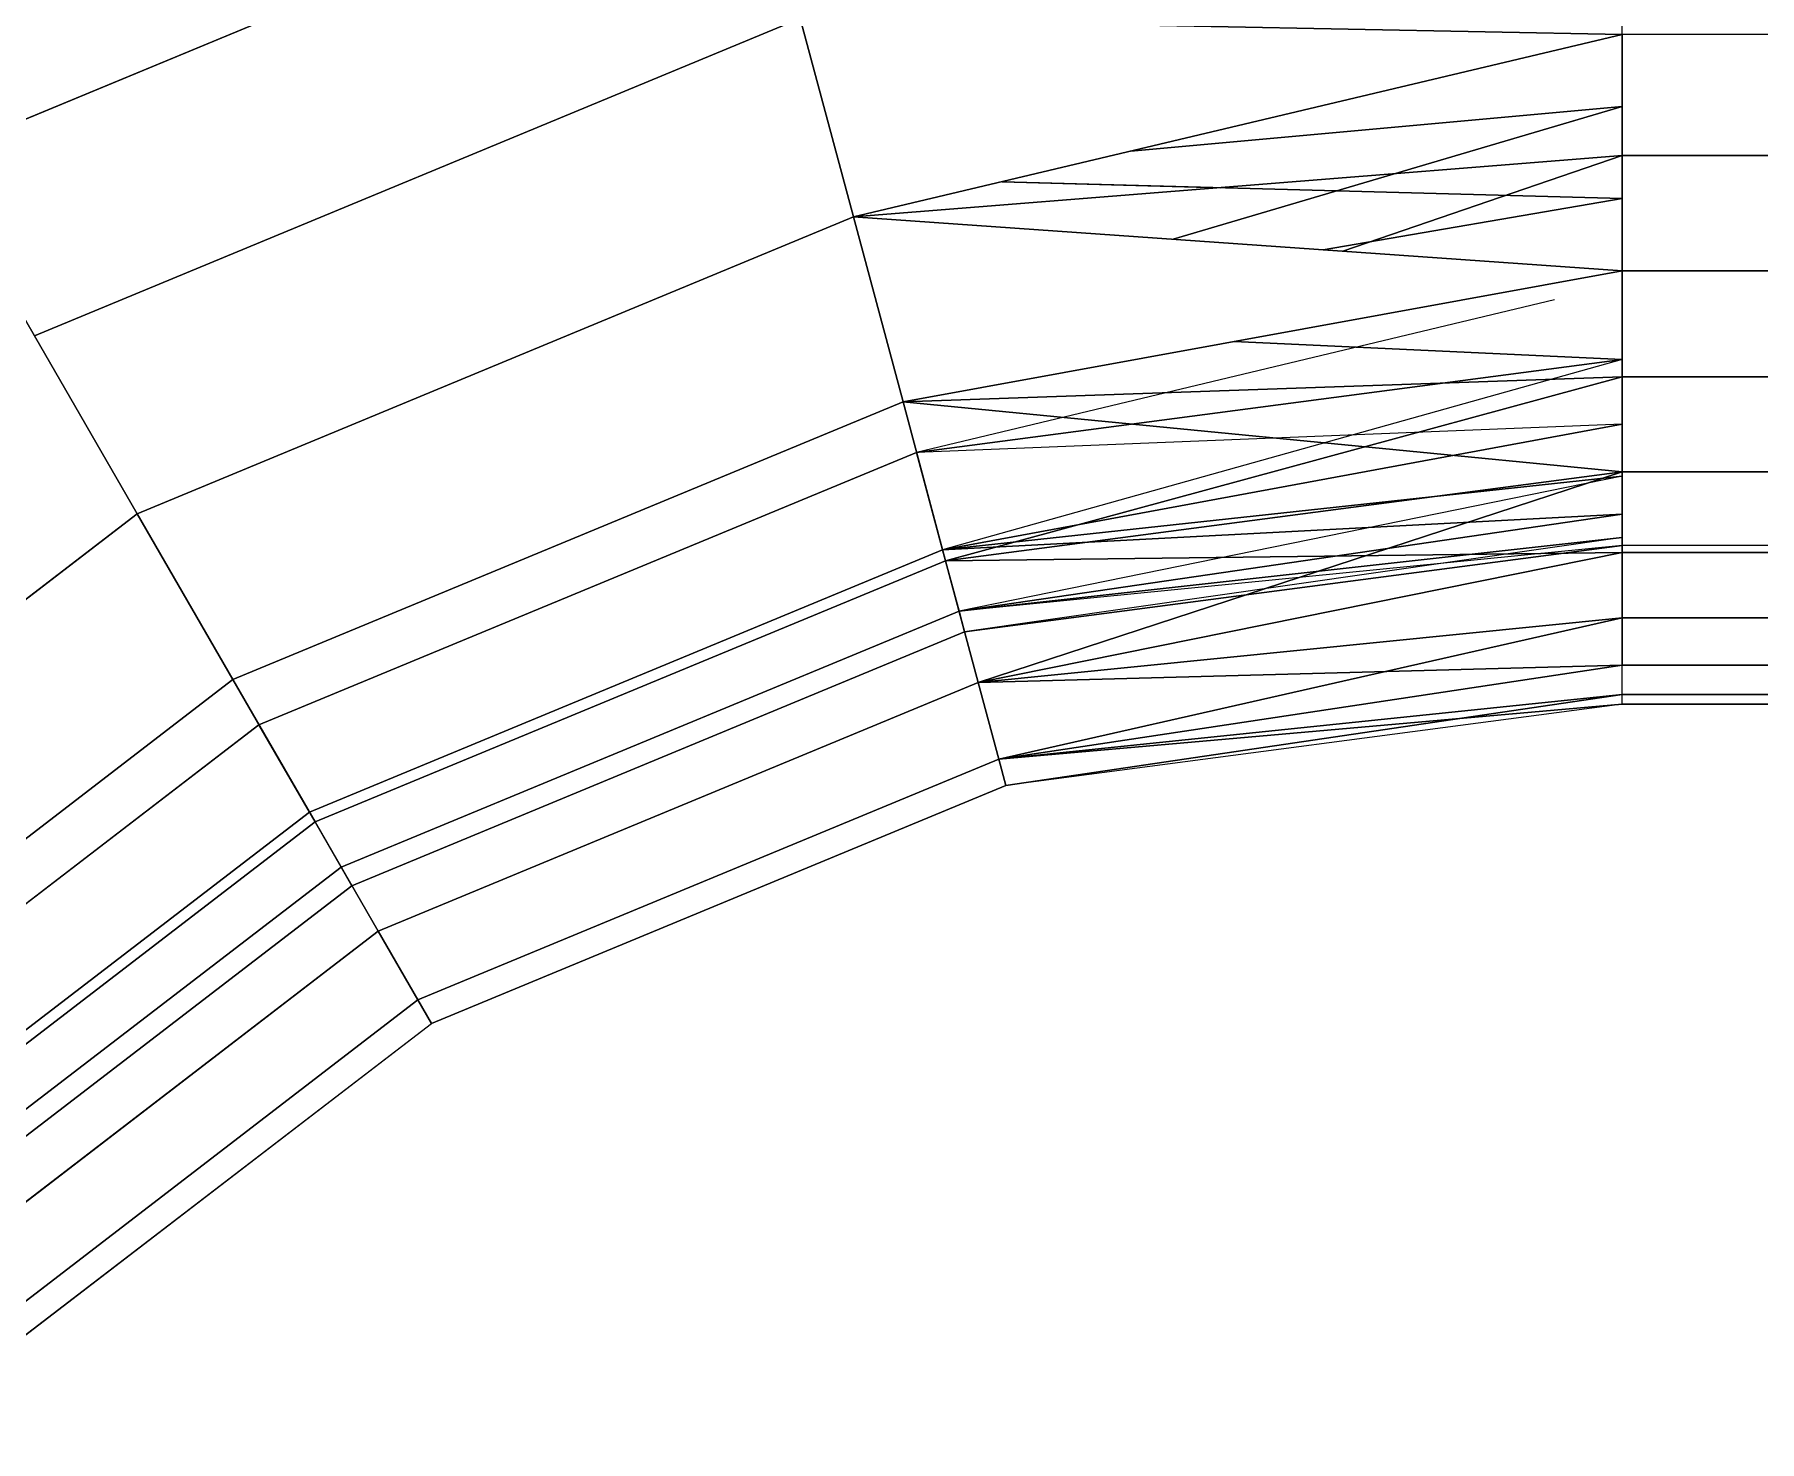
# Model space of a CAD drawing. Header units: centimetres. Extents: x -13689 to 3489, y -437 to 1921.
# Drawn here: x -2989.034 to -2987.947, y 189.836 to 190.722 of the extents above; entities that cross this region are included whole.
import ezdxf

# ---------------------------------------------------------------- set-up
doc = ezdxf.new("R2010")
doc.units = ezdxf.units.CM
doc.layers.add('M-EQPM', color=7, linetype='Continuous', lineweight=9)

# ---------------------------------------------------------------- blocks, each defined once
blk = doc.blocks.new('EQ-05-007 - EQ-05-007_dwg_Agrupar_308-1548997-Sección 3-2')
at = {"layer": 'M-EQPM', "color": 136, "true_color": 0x007f7f}
for p, q in [((-2121.9752, 190.6441), (-2121.4616, 190.8569)), ((-2121.9105, 190.5321), (-2121.4281, 190.7319)), ((-2121.3946, 190.6069), (-2121.4281, 190.7319)), ((-2120.9105, 190.7218), (-2121.3946, 190.6069)), ((-2120.9105, 190.6455), (-2120.9105, 190.7218)), ((-2120.9105, 190.6764), (-2121.22, 190.6483)), ((-2120.9105, 190.6764), (-2121.22, 190.6483)), ((-2120.9105, 190.6764), (-2121.22, 190.6483)), ((-2120.9105, 190.6764), (-2121.22, 190.6483)), ((-2121.22, 190.6483), (-2120.9105, 190.6764)), ((-2120.9105, 190.6764), (-2121.1933, 190.5928)), ((-2121.1933, 190.5928), (-2120.9105, 190.6764)), ((-2120.9105, 190.6455), (-2121.3946, 190.6069)), ((-2120.9105, 190.6455), (-2121.3946, 190.6069)), ((-2120.9105, 190.6455), (-2121.3946, 190.6069)), ((-2120.9105, 190.6455), (-2121.0863, 190.5853)), ((-2121.0863, 190.5853), (-2120.9105, 190.6455)), ((-2104.9105, 190.6455), (-2120.9105, 190.6455)), ((-2120.9105, 190.573), (-2120.9105, 190.6455)), ((-2120.9105, 190.6184), (-2121.3009, 190.6291)), ((-2121.3009, 190.6291), (-2120.9105, 190.6184)), ((-2120.9105, 190.6184), (-2121.0988, 190.5862)), ((-2120.9105, 190.6184), (-2121.0988, 190.5862)), ((-2121.0988, 190.5862), (-2120.9105, 190.6184)), ((-2120.9105, 190.6184), (-2121.0988, 190.5862)), ((-2120.9105, 190.6184), (-2121.0988, 190.5862)), ((-2121.8458, 190.42), (-2121.3946, 190.6069)), ((-2120.9105, 190.573), (-2121.3946, 190.6069)), ((-2121.3634, 190.4904), (-2121.3946, 190.6069)), ((-2120.9105, 190.573), (-2121.3634, 190.4904)), ((-2104.9105, 190.573), (-2120.9105, 190.573)), ((-2120.9105, 190.5061), (-2120.9105, 190.573)), ((-2120.953, 190.5547), (-2121.3549, 190.4586)), ((-2120.953, 190.5547), (-2121.3549, 190.4586)), ((-2121.8458, 190.42), (-2121.9105, 190.5321)), ((-2120.9105, 190.5172), (-2121.1548, 190.5284)), ((-2121.1548, 190.5284), (-2120.9105, 190.5172)), ((-2120.9105, 190.5172), (-2121.3549, 190.4586)), ((-2120.9105, 190.5172), (-2121.3549, 190.4586)), ((-2120.9105, 190.5172), (-2121.3385, 190.3972)), ((-2120.9105, 190.5061), (-2121.3634, 190.4904)), ((-2120.9105, 190.5061), (-2121.3634, 190.4904)), ((-2120.9105, 190.5061), (-2121.3634, 190.4904)), ((-2120.9105, 190.5061), (-2121.3634, 190.4904)), ((-2120.9105, 190.5061), (-2121.3366, 190.3903)), ((-2104.9105, 190.5061), (-2120.9105, 190.5061)), ((-2120.9105, 190.4464), (-2120.9105, 190.5061)), ((-2121.7855, 190.3155), (-2121.3634, 190.4904)), ((-2120.9105, 190.4464), (-2121.3634, 190.4904)), ((-2121.3366, 190.3903), (-2121.3634, 190.4904)), ((-2121.3634, 190.4904), (-2121.3366, 190.3903)), ((-2120.9105, 190.4764), (-2121.3549, 190.4586)), ((-2120.9105, 190.4764), (-2121.3385, 190.3972)), ((-2120.9105, 190.4764), (-2121.3385, 190.3972)), ((-2121.7691, 190.2871), (-2121.3549, 190.4586)), ((-2121.7691, 190.2871), (-2121.3549, 190.4586)), ((-2121.3549, 190.4586), (-2121.7691, 190.2871)), ((-2121.3385, 190.3972), (-2121.3549, 190.4586)), ((-2121.3549, 190.4586), (-2121.3385, 190.3972)), ((-2120.9105, 190.4436), (-2121.3385, 190.3972)), ((-2120.9105, 190.4436), (-2121.3385, 190.3972)), ((-2120.9105, 190.4464), (-2121.3366, 190.3903)), ((-2120.9105, 190.4464), (-2121.3366, 190.3903)), ((-2120.9105, 190.4436), (-2121.3281, 190.3586)), ((-2120.9105, 190.4464), (-2121.3161, 190.3136)), ((-2104.9105, 190.4464), (-2120.9105, 190.4464)), ((-2120.9105, 190.3955), (-2120.9105, 190.4464)), ((-2122.2332, 190.1227), (-2121.8458, 190.42)), ((-2121.7855, 190.3155), (-2121.8458, 190.42)), ((-2120.9105, 190.4196), (-2121.3385, 190.3972)), ((-2120.9105, 190.4196), (-2121.3281, 190.3586)), ((-2120.9105, 190.4196), (-2121.3281, 190.3586)), ((-2121.7373, 190.2321), (-2121.3385, 190.3972)), ((-2121.7373, 190.2321), (-2121.3385, 190.3972)), ((-2121.3385, 190.3972), (-2121.3281, 190.3586)), ((-2121.3385, 190.3972), (-2121.3281, 190.3586)), ((-2120.9105, 190.4049), (-2121.3281, 190.3586)), ((-2120.9105, 190.4049), (-2121.3281, 190.3586)), ((-2120.9105, 190.4), (-2121.3281, 190.3586)), ((-2120.9105, 190.4049), (-2121.3246, 190.3455)), ((-2120.9105, 190.4), (-2121.3246, 190.3455)), ((-2104.9105, 190.4), (-2120.9105, 190.4)), ((-2121.7337, 190.2259), (-2121.3366, 190.3903)), ((-2121.7337, 190.2259), (-2121.3366, 190.3903)), ((-2120.9105, 190.3955), (-2121.3366, 190.3903)), ((-2121.3161, 190.3136), (-2121.3366, 190.3903)), ((-2121.3366, 190.3903), (-2121.3161, 190.3136)), ((-2120.9105, 190.3955), (-2121.3161, 190.3136)), ((-2120.9105, 190.3955), (-2121.3161, 190.3136)), ((-2104.9105, 190.3955), (-2120.9105, 190.3955)), ((-2120.9105, 190.3545), (-2120.9105, 190.3955)), ((-2121.7173, 190.1974), (-2121.3281, 190.3586)), ((-2121.7173, 190.1974), (-2121.3281, 190.3586)), ((-2121.3281, 190.3586), (-2121.3246, 190.3455)), ((-2121.3246, 190.3455), (-2121.3281, 190.3586)), ((-2120.9105, 190.3545), (-2121.3161, 190.3136)), ((-2120.9105, 190.3545), (-2121.3161, 190.3136)), ((-2120.9105, 190.3545), (-2121.3031, 190.2653)), ((-2104.9105, 190.3545), (-2120.9105, 190.3545)), ((-2120.9105, 190.3245), (-2120.9105, 190.3545)), ((-2121.7105, 190.1856), (-2121.3246, 190.3455)), ((-2120.9105, 190.3245), (-2121.3161, 190.3136)), ((-2120.9105, 190.3245), (-2121.3031, 190.2653)), ((-2120.9105, 190.3245), (-2121.3031, 190.2653)), ((-2104.9105, 190.3245), (-2120.9105, 190.3245)), ((-2120.9105, 190.3062), (-2120.9105, 190.3245)), ((-2122.1479, 190.0374), (-2121.7855, 190.3155)), ((-2121.7337, 190.2259), (-2121.7855, 190.3155)), ((-2121.7855, 190.3155), (-2121.7337, 190.2259)), ((-2121.694, 190.1571), (-2121.3161, 190.3136)), ((-2121.694, 190.1571), (-2121.3161, 190.3136)), ((-2121.3161, 190.3136), (-2121.3031, 190.2653)), ((-2121.3161, 190.3136), (-2121.3031, 190.2653)), ((-2120.9105, 190.3062), (-2121.3031, 190.2653)), ((-2120.9105, 190.3062), (-2121.3031, 190.2653)), ((-2120.9105, 190.3), (-2121.3031, 190.2653)), ((-2120.9105, 190.3062), (-2121.2987, 190.2489)), ((-2120.9105, 190.3), (-2121.2987, 190.2489)), ((-2104.9105, 190.3062), (-2120.9105, 190.3062)), ((-2120.9105, 190.3), (-2120.9105, 190.3062)), ((-2120.1438, 190.3002), (-2120.9105, 190.3)), ((-2120.1438, 190.3002), (-2120.9105, 190.3)), ((-2104.9105, 190.3), (-2120.9105, 190.3)), ((-2122.1247, 190.0142), (-2121.7691, 190.2871)), ((-2122.1247, 190.0142), (-2121.7691, 190.2871)), ((-2122.1247, 190.0142), (-2121.7691, 190.2871)), ((-2122.1247, 190.0142), (-2121.7691, 190.2871)), ((-2121.7373, 190.2321), (-2121.7691, 190.2871)), ((-2121.7691, 190.2871), (-2121.7373, 190.2321)), ((-2121.669, 190.1138), (-2121.3031, 190.2653)), ((-2121.669, 190.1138), (-2121.3031, 190.2653)), ((-2121.3031, 190.2653), (-2121.2987, 190.2489)), ((-2121.2987, 190.2489), (-2121.3031, 190.2653)), ((-2121.6605, 190.099), (-2121.2987, 190.2489)), ((-2122.0798, 189.9693), (-2121.7373, 190.2321)), ((-2122.0798, 189.9693), (-2121.7373, 190.2321)), ((-2122.0747, 189.9642), (-2121.7337, 190.2259)), ((-2122.0747, 189.9642), (-2121.7337, 190.2259)), ((-2121.7373, 190.2321), (-2121.7173, 190.1974)), ((-2121.7373, 190.2321), (-2121.7173, 190.1974)), ((-2121.694, 190.1571), (-2121.7337, 190.2259)), ((-2121.7337, 190.2259), (-2121.694, 190.1571)), ((-2122.0515, 189.941), (-2121.7173, 190.1974)), ((-2122.0515, 189.941), (-2121.7173, 190.1974)), ((-2121.7173, 190.1974), (-2121.7105, 190.1856)), ((-2121.7105, 190.1856), (-2121.7173, 190.1974)), ((-2122.0419, 189.9314), (-2121.7105, 190.1856)), ((-2122.0185, 189.908), (-2121.694, 190.1571)), ((-2122.0185, 189.908), (-2121.694, 190.1571)), ((-2121.694, 190.1571), (-2121.669, 190.1138)), ((-2121.694, 190.1571), (-2121.669, 190.1138)), ((-2121.9832, 189.8727), (-2121.669, 190.1138)), ((-2121.9832, 189.8727), (-2121.669, 190.1138)), ((-2121.669, 190.1138), (-2121.6605, 190.099)), ((-2121.6605, 190.099), (-2121.669, 190.1138)), ((-2121.9712, 189.8607), (-2121.6605, 190.099))]:
    blk.add_line(p, q, dxfattribs=at)
at = {"layer": 'M-EQPM', "color": 136, "true_color": 0x007f7f, "flags": 128}
for points in [[(-2104.9105, 190.573), (-2120.9105, 190.573), (-2120.9105, 190.5061), (-2121.3634, 190.4904), (-2120.9105, 190.4464), (-2121.3366, 190.3903), (-2121.3634, 190.4904), (-2120.9105, 190.4464), (-2120.9105, 190.5061), (-2121.3634, 190.4904), (-2120.9105, 190.573), (-2120.9105, 190.6455), (-2104.9105, 190.6455)], [(-2104.9105, 190.7218), (-2120.9105, 190.7218), (-2120.9105, 190.8), (-2121.4281, 190.7319), (-2120.9105, 190.7218), (-2121.4281, 190.7319), (-2121.3946, 190.6069), (-2120.9105, 190.7218), (-2120.9105, 190.6455), (-2121.3946, 190.6069), (-2120.9105, 190.7218), (-2120.9105, 190.8), (-2120.9105, 190.8782), (-2104.9105, 190.8782)], [(-2123.356, 186.8), (-2123.356, 188.8), (-2123.386, 188.8), (-2123.3089, 189.4426), (-2123.2606, 189.4297), (-2123.0175, 190.0165), (-2122.9487, 189.9768), (-2122.5747, 190.4642), (-2122.5015, 190.391), (-2122.0355, 190.7486), (-2121.9752, 190.6441), (-2121.4616, 190.8569)], [(-2121.4281, 190.7319), (-2121.4616, 190.8569), (-2121.9752, 190.6441), (-2122.0355, 190.7486), (-2122.5015, 190.391), (-2122.5747, 190.4642), (-2122.9487, 189.9768), (-2123.0175, 190.0165), (-2123.2606, 189.4297), (-2123.3089, 189.4426), (-2123.356, 188.8)], [(-2121.4281, 190.7319), (-2121.9105, 190.5321), (-2121.9752, 190.6441), (-2122.4162, 190.3057), (-2122.5015, 190.391), (-2122.8591, 189.925)], [(-2122.8591, 189.925), (-2122.5015, 190.391), (-2122.4162, 190.3057), (-2121.9752, 190.6441), (-2121.9105, 190.5321), (-2121.4281, 190.7319)], [(-2104.3929, 190.7319), (-2104.4264, 190.6069), (-2104.9105, 190.7218), (-2104.9105, 190.6455), (-2120.9105, 190.6455), (-2120.9105, 190.573), (-2121.3946, 190.6069), (-2120.9105, 190.573), (-2121.3634, 190.4904), (-2121.3946, 190.6069), (-2121.4281, 190.7319)], [(-2120.9105, 190.5061), (-2120.9105, 190.573), (-2104.9105, 190.573)], [(-2104.9105, 190.7218), (-2120.9105, 190.7218), (-2120.9105, 190.6455), (-2121.3946, 190.6069), (-2121.8458, 190.42), (-2121.9105, 190.5321)], [(-2121.1933, 190.5928), (-2120.9105, 190.6764), (-2121.22, 190.6483)], [(-2121.3946, 190.6069), (-2120.9105, 190.6455), (-2121.0863, 190.5853)], [(-2121.3009, 190.6291), (-2120.9105, 190.6184), (-2121.0988, 190.5862)], [(-2122.9673, 189.3511), (-2122.7546, 189.8647), (-2122.6425, 189.8), (-2122.3247, 190.2142), (-2122.2332, 190.1227), (-2121.8458, 190.42), (-2121.7855, 190.3155), (-2121.3634, 190.4904), (-2121.3366, 190.3903), (-2121.3161, 190.3136), (-2120.9105, 190.3245), (-2121.3031, 190.2653), (-2121.2987, 190.2489), (-2121.6605, 190.099), (-2121.669, 190.1138), (-2121.3031, 190.2653), (-2121.3161, 190.3136), (-2120.9105, 190.3955), (-2120.9105, 190.3545), (-2121.3161, 190.3136), (-2120.9105, 190.3955), (-2104.9105, 190.3955)], [(-2121.9105, 190.5321), (-2121.8458, 190.42), (-2121.3946, 190.6069), (-2121.3634, 190.4904), (-2121.7855, 190.3155), (-2121.8458, 190.42), (-2122.2332, 190.1227), (-2122.3247, 190.2142)], [(-2120.9105, 190.3955), (-2120.9105, 190.4464), (-2104.9105, 190.4464), (-2104.9105, 190.5061), (-2104.4576, 190.4904), (-2104.9105, 190.573), (-2104.9105, 190.5061), (-2120.9105, 190.5061), (-2120.9105, 190.4464), (-2121.3366, 190.3903), (-2120.9105, 190.3955), (-2121.3366, 190.3903), (-2121.7337, 190.2259), (-2121.7855, 190.3155), (-2122.1479, 190.0374), (-2122.2332, 190.1227), (-2122.5305, 189.7353), (-2122.6425, 189.8), (-2122.8423, 189.3176), (-2122.9673, 189.3511)], [(-2120.953, 190.5547), (-2121.3549, 190.4586), (-2120.9105, 190.5172)], [(-2121.1548, 190.5284), (-2120.9105, 190.5172), (-2121.3549, 190.4586), (-2121.7691, 190.2871)], [(-2122.5541, 188.8), (-2122.5077, 189.228), (-2122.3425, 189.6268), (-2122.3976, 189.6586), (-2122.1247, 190.0142), (-2122.0798, 189.9693), (-2121.7373, 190.2321), (-2121.7691, 190.2871), (-2121.3549, 190.4586), (-2120.9105, 190.5172), (-2121.3385, 190.3972), (-2120.9105, 190.4436), (-2121.3281, 190.3586), (-2120.9105, 190.4196)], [(-2120.9105, 190.4436), (-2121.3385, 190.3972), (-2120.9105, 190.4764), (-2121.3549, 190.4586), (-2120.9105, 190.5172)], [(-2120.9105, 190.5172), (-2121.3385, 190.3972), (-2120.9105, 190.4764)], [(-2121.3634, 190.4904), (-2121.3366, 190.3903), (-2120.9105, 190.5061), (-2121.3366, 190.3903), (-2120.9105, 190.4464)], [(-2120.9105, 190.5061), (-2104.9105, 190.5061), (-2104.4576, 190.4904), (-2104.4844, 190.3903), (-2104.9105, 190.5061), (-2104.9105, 190.4464), (-2120.9105, 190.4464), (-2120.9105, 190.3955)], [(-2122.3594, 189.1882), (-2122.2095, 189.55), (-2122.2243, 189.5585), (-2121.9832, 189.8727), (-2122.0185, 189.908), (-2121.694, 190.1571), (-2121.7337, 190.2259), (-2121.3366, 190.3903), (-2121.3634, 190.4904)], [(-2122.5541, 188.8), (-2122.5077, 189.228), (-2122.3425, 189.6268), (-2122.3976, 189.6586), (-2122.1247, 190.0142), (-2122.0798, 189.9693), (-2121.7373, 190.2321), (-2121.7691, 190.2871), (-2121.3549, 190.4586), (-2121.3385, 190.3972), (-2120.9105, 190.4764)], [(-2120.9105, 190.4764), (-2121.3549, 190.4586), (-2121.3385, 190.3972)], [(-2120.9105, 190.4436), (-2121.3281, 190.3586), (-2121.3385, 190.3972), (-2120.9105, 190.4764)], [(-2120.9105, 190.4436), (-2121.3385, 190.3972), (-2121.3549, 190.4586), (-2121.3385, 190.3972), (-2121.7373, 190.2321), (-2121.7691, 190.2871), (-2122.1247, 190.0142), (-2122.0798, 189.9693), (-2122.3425, 189.6268), (-2122.3976, 189.6586), (-2122.5691, 189.2444), (-2122.6063, 188.8)], [(-2120.9105, 190.4436), (-2121.3385, 190.3972), (-2120.9105, 190.4196), (-2121.3281, 190.3586), (-2121.3385, 190.3972), (-2120.9105, 190.4196)], [(-2120.9105, 190.4464), (-2121.3161, 190.3136), (-2120.9105, 190.4464), (-2121.3366, 190.3903), (-2121.3161, 190.3136), (-2120.9105, 190.3955)], [(-2120.9105, 190.4196), (-2121.3281, 190.3586), (-2120.9105, 190.4049), (-2121.3246, 190.3455), (-2120.9105, 190.4)], [(-2120.9105, 190.4), (-2121.3281, 190.3586), (-2120.9105, 190.4196)], [(-2121.3385, 190.3972), (-2121.7373, 190.2321), (-2121.7691, 190.2871), (-2122.1247, 190.0142), (-2122.0798, 189.9693), (-2122.3425, 189.6268), (-2122.3976, 189.6586), (-2122.5691, 189.2444), (-2122.5077, 189.228), (-2122.5869, 188.8)], [(-2121.3385, 190.3972), (-2121.3281, 190.3586), (-2121.7173, 190.1974), (-2121.7373, 190.2321), (-2122.0798, 189.9693), (-2122.0515, 189.941), (-2122.3079, 189.6068), (-2122.3425, 189.6268), (-2122.5077, 189.228), (-2122.4691, 189.2176), (-2122.5352, 188.8)], [(-2122.5215, 188.8), (-2122.4691, 189.2176), (-2122.3079, 189.6068), (-2122.3425, 189.6268), (-2122.0798, 189.9693), (-2122.0515, 189.941), (-2121.7173, 190.1974), (-2121.7373, 190.2321), (-2121.3385, 190.3972)], [(-2120.9105, 190.4049), (-2121.3281, 190.3586), (-2121.7173, 190.1974), (-2121.7105, 190.1856), (-2121.3246, 190.3455), (-2121.3281, 190.3586), (-2121.7173, 190.1974), (-2121.3281, 190.3586), (-2121.3385, 190.3972), (-2121.7373, 190.2321), (-2121.7173, 190.1974), (-2121.7105, 190.1856), (-2122.0419, 189.9314)], [(-2120.9105, 190.4049), (-2121.3281, 190.3586), (-2121.3246, 190.3455), (-2121.7105, 190.1856), (-2121.7173, 190.1974), (-2122.0515, 189.941), (-2122.0419, 189.9314), (-2121.7105, 190.1856), (-2121.7173, 190.1974), (-2122.0515, 189.941), (-2121.7173, 190.1974), (-2121.7373, 190.2321), (-2122.0798, 189.9693), (-2122.0515, 189.941), (-2122.0419, 189.9314), (-2122.2961, 189.6), (-2122.3079, 189.6068), (-2122.4691, 189.2176), (-2122.456, 189.2141), (-2122.5133, 188.8)], [(-2120.9105, 190.4049), (-2121.3246, 190.3455), (-2121.3281, 190.3586), (-2121.3246, 190.3455), (-2120.9105, 190.4), (-2121.3281, 190.3586), (-2120.9105, 190.4049)], [(-2122.8423, 189.3176), (-2122.7173, 189.2841), (-2122.5305, 189.7353), (-2122.426, 189.675), (-2122.1479, 190.0374), (-2122.0747, 189.9642), (-2121.7337, 190.2259), (-2121.694, 190.1571), (-2121.3161, 190.3136), (-2120.9105, 190.3545), (-2104.9105, 190.3545)], [(-2104.9105, 190.3545), (-2120.9105, 190.3545), (-2120.9105, 190.3245), (-2121.3161, 190.3136), (-2121.3366, 190.3903), (-2121.7337, 190.2259), (-2121.7855, 190.3155), (-2122.1479, 190.0374), (-2122.2332, 190.1227), (-2122.5305, 189.7353), (-2122.6425, 189.8), (-2122.8423, 189.3176), (-2122.9887, 188.8)], [(-2120.9105, 190.3545), (-2121.3161, 190.3136), (-2120.9105, 190.3955)], [(-2120.9105, 190.3), (-2120.9105, 190.3062), (-2120.9105, 190.3245), (-2120.9105, 190.3545), (-2120.9105, 190.3955), (-2104.9105, 190.3955), (-2104.5049, 190.3136), (-2104.127, 190.1571), (-2104.152, 190.1138), (-2104.5179, 190.2653), (-2104.5049, 190.3136), (-2104.9105, 190.3545), (-2104.9105, 190.3245), (-2120.9105, 190.3245), (-2121.3031, 190.2653), (-2120.9105, 190.3062)], [(-2120.9105, 190.3545), (-2121.3031, 190.2653), (-2120.9105, 190.3545), (-2121.3161, 190.3136), (-2121.3031, 190.2653), (-2121.2987, 190.2489), (-2121.6605, 190.099)], [(-2120.9105, 190.3062), (-2120.9105, 190.3245), (-2104.9105, 190.3245)], [(-2104.9105, 190.3062), (-2120.9105, 190.3062), (-2121.3031, 190.2653), (-2120.9105, 190.3), (-2120.9105, 190.3062), (-2104.9105, 190.3062)], [(-2104.9105, 190.3), (-2120.9105, 190.3), (-2121.2987, 190.2489), (-2120.9105, 190.3062), (-2121.2987, 190.2489), (-2121.3031, 190.2653), (-2120.9105, 190.3062)], [(-2121.6605, 190.099), (-2121.669, 190.1138), (-2121.3031, 190.2653), (-2120.9105, 190.3245)], [(-2120.9105, 190.3245), (-2121.3031, 190.2653), (-2120.9105, 190.3062)], [(-2122.8323, 186.8), (-2122.8323, 188.8), (-2122.7173, 189.2841), (-2122.5305, 189.7353), (-2122.426, 189.675), (-2122.1479, 190.0374), (-2122.0747, 189.9642), (-2121.7337, 190.2259), (-2121.694, 190.1571), (-2121.3161, 190.3136), (-2121.3031, 190.2653), (-2121.669, 190.1138), (-2121.9832, 189.8727), (-2121.9712, 189.8607), (-2121.6605, 190.099), (-2121.669, 190.1138), (-2121.694, 190.1571), (-2122.0185, 189.908), (-2122.0747, 189.9642), (-2122.3364, 189.6232), (-2122.426, 189.675), (-2122.6009, 189.2529), (-2122.7173, 189.2841)], [(-2122.4167, 186.8), (-2122.4243, 188.8), (-2122.414, 188.8), (-2122.3594, 189.1882), (-2122.3758, 189.1926), (-2122.414, 188.8), (-2122.3758, 189.1926), (-2122.2243, 189.5585), (-2122.2675, 189.5835), (-2122.0185, 189.908), (-2122.0747, 189.9642), (-2121.7337, 190.2259), (-2121.7855, 190.3155)], [(-2121.7855, 190.3155), (-2121.7337, 190.2259), (-2122.0747, 189.9642), (-2122.0185, 189.908), (-2122.2675, 189.5835), (-2122.2243, 189.5585), (-2122.3758, 189.1926), (-2122.3594, 189.1882)], [(-2104.9105, 190.3), (-2120.9105, 190.3), (-2120.1438, 190.3002)], [(-2122.5718, 189.2452), (-2122.5008, 189.2261), (-2122.3364, 189.6232), (-2122.2675, 189.5835), (-2122.0185, 189.908), (-2121.9832, 189.8727), (-2121.9712, 189.8607), (-2122.2095, 189.55), (-2122.2243, 189.5585), (-2121.9832, 189.8727), (-2121.669, 190.1138), (-2121.694, 190.1571), (-2122.0185, 189.908), (-2122.0747, 189.9642), (-2122.3364, 189.6232), (-2122.426, 189.675), (-2122.6009, 189.2529), (-2122.7173, 189.2841)]]:
    blk.add_lwpolyline(points, dxfattribs=at)
for points in [[(-2122.2095, 189.55), (-2121.9712, 189.8607), (-2121.9832, 189.8727), (-2121.669, 190.1138), (-2121.694, 190.1571), (-2121.3161, 190.3136), (-2121.3366, 190.3903), (-2121.7337, 190.2259), (-2121.694, 190.1571), (-2122.0185, 189.908), (-2121.9832, 189.8727), (-2122.2243, 189.5585)], [(-2121.9712, 189.8607), (-2121.6605, 190.099), (-2121.669, 190.1138), (-2121.3031, 190.2653), (-2121.3161, 190.3136), (-2121.694, 190.1571), (-2121.669, 190.1138), (-2121.9832, 189.8727)], [(-2121.3031, 190.2653), (-2120.9105, 190.3), (-2121.2987, 190.2489)]]:
    blk.add_lwpolyline(points, close=True, dxfattribs=at)
blk = doc.blocks.new('EQ-05-007 - EQ-05-007_dwg_Agrupar_316-1548998-Sección 3-2')
at = {"layer": 'M-EQPM', "color": 136, "true_color": 0x007f7f}
for p, q in [((-2120.9105, 190.6764), (-2121.22, 190.6483)), ((-2120.9105, 190.6764), (-2121.22, 190.6483)), ((-2120.9105, 190.6764), (-2121.22, 190.6483)), ((-2120.9105, 190.6764), (-2121.22, 190.6483)), ((-2121.22, 190.6483), (-2120.9105, 190.6764)), ((-2120.9105, 190.6764), (-2120.953, 190.6638)), ((-2120.953, 190.6638), (-2120.9105, 190.6764)), ((-2121.1632, 190.6253), (-2121.3009, 190.6291)), ((-2121.3009, 190.6291), (-2121.1632, 190.6253)), ((-2121.3009, 190.6291), (-2121.1632, 190.6253)), ((-2120.953, 190.5547), (-2121.3549, 190.4586)), ((-2120.953, 190.5547), (-2121.3549, 190.4586)), ((-2120.9105, 190.5172), (-2121.1548, 190.5284)), ((-2121.1548, 190.5284), (-2120.9105, 190.5172)), ((-2120.9105, 190.5172), (-2121.3549, 190.4586)), ((-2120.9105, 190.5172), (-2121.3549, 190.4586)), ((-2120.9105, 190.5172), (-2121.3385, 190.3972)), ((-2120.9105, 190.5061), (-2121.3634, 190.4904)), ((-2120.9105, 190.5061), (-2121.3634, 190.4904)), ((-2121.3634, 190.4904), (-2120.9105, 190.5061)), ((-2120.9105, 190.5061), (-2121.3634, 190.4904)), ((-2121.3634, 190.4904), (-2120.9105, 190.5061)), ((-2120.9105, 190.5061), (-2121.3366, 190.3903)), ((-2120.9105, 190.4464), (-2121.3634, 190.4904)), ((-2121.3366, 190.3903), (-2121.3634, 190.4904)), ((-2121.3634, 190.4904), (-2121.3366, 190.3903)), ((-2120.9105, 190.4764), (-2121.3549, 190.4586)), ((-2120.9105, 190.4764), (-2121.3385, 190.3972)), ((-2120.9105, 190.4764), (-2121.3385, 190.3972)), ((-2121.7691, 190.2871), (-2121.3549, 190.4586)), ((-2121.7691, 190.2871), (-2121.3549, 190.4586)), ((-2121.3549, 190.4586), (-2121.7691, 190.2871)), ((-2121.3385, 190.3972), (-2121.3549, 190.4586)), ((-2121.3549, 190.4586), (-2121.3385, 190.3972)), ((-2120.9105, 190.4436), (-2121.3385, 190.3972)), ((-2120.9105, 190.4436), (-2121.3385, 190.3972)), ((-2120.9105, 190.4464), (-2121.3366, 190.3903)), ((-2120.9105, 190.4464), (-2121.3366, 190.3903)), ((-2120.9105, 190.4436), (-2121.3281, 190.3586)), ((-2120.9105, 190.4464), (-2121.3161, 190.3136)), ((-2120.9105, 190.4196), (-2121.3385, 190.3972)), ((-2120.9105, 190.4196), (-2121.3281, 190.3586)), ((-2120.9105, 190.4196), (-2121.3281, 190.3586)), ((-2121.7373, 190.2321), (-2121.3385, 190.3972)), ((-2121.7373, 190.2321), (-2121.3385, 190.3972)), ((-2121.3385, 190.3972), (-2121.3281, 190.3586)), ((-2121.3385, 190.3972), (-2121.3281, 190.3586)), ((-2120.9105, 190.4049), (-2121.3281, 190.3586)), ((-2120.9105, 190.4049), (-2121.3281, 190.3586)), ((-2120.9105, 190.4), (-2121.3281, 190.3586)), ((-2120.9105, 190.4049), (-2121.3246, 190.3455)), ((-2120.9105, 190.4), (-2121.3246, 190.3455)), ((-2121.7337, 190.2259), (-2121.3366, 190.3903)), ((-2121.7337, 190.2259), (-2121.3366, 190.3903)), ((-2120.9105, 190.3955), (-2121.3366, 190.3903)), ((-2121.3161, 190.3136), (-2121.3366, 190.3903)), ((-2121.3366, 190.3903), (-2121.3161, 190.3136)), ((-2120.9105, 190.3955), (-2121.3161, 190.3136)), ((-2120.9105, 190.3955), (-2121.3161, 190.3136)), ((-2121.7173, 190.1974), (-2121.3281, 190.3586)), ((-2121.7173, 190.1974), (-2121.3281, 190.3586)), ((-2121.3281, 190.3586), (-2121.3246, 190.3455)), ((-2121.3246, 190.3455), (-2121.3281, 190.3586)), ((-2120.9105, 190.3545), (-2121.3161, 190.3136)), ((-2120.9105, 190.3545), (-2121.3161, 190.3136)), ((-2120.9105, 190.3545), (-2121.3031, 190.2653)), ((-2121.7105, 190.1856), (-2121.3246, 190.3455)), ((-2120.9105, 190.3245), (-2121.3161, 190.3136)), ((-2120.9105, 190.3245), (-2121.3031, 190.2653)), ((-2120.9105, 190.3245), (-2121.3031, 190.2653)), ((-2121.7337, 190.2259), (-2121.7855, 190.3155)), ((-2121.7855, 190.3155), (-2121.7337, 190.2259)), ((-2121.694, 190.1571), (-2121.3161, 190.3136)), ((-2121.694, 190.1571), (-2121.3161, 190.3136)), ((-2121.3161, 190.3136), (-2121.3031, 190.2653)), ((-2121.3161, 190.3136), (-2121.3031, 190.2653)), ((-2120.9105, 190.3062), (-2121.3031, 190.2653)), ((-2120.9105, 190.3062), (-2121.3031, 190.2653)), ((-2120.9105, 190.3), (-2121.3031, 190.2653)), ((-2120.9105, 190.3062), (-2121.2987, 190.2489)), ((-2120.9105, 190.3), (-2121.2987, 190.2489)), ((-2122.1247, 190.0142), (-2121.7691, 190.2871)), ((-2122.1247, 190.0142), (-2121.7691, 190.2871)), ((-2122.1247, 190.0142), (-2121.7691, 190.2871)), ((-2122.1247, 190.0142), (-2121.7691, 190.2871)), ((-2121.7373, 190.2321), (-2121.7691, 190.2871)), ((-2121.7691, 190.2871), (-2121.7373, 190.2321)), ((-2121.669, 190.1138), (-2121.3031, 190.2653)), ((-2121.669, 190.1138), (-2121.3031, 190.2653)), ((-2121.3031, 190.2653), (-2121.2987, 190.2489)), ((-2121.2987, 190.2489), (-2121.3031, 190.2653)), ((-2121.6605, 190.099), (-2121.2987, 190.2489)), ((-2122.0798, 189.9693), (-2121.7373, 190.2321)), ((-2122.0798, 189.9693), (-2121.7373, 190.2321)), ((-2122.0747, 189.9642), (-2121.7337, 190.2259)), ((-2122.0747, 189.9642), (-2121.7337, 190.2259)), ((-2121.7373, 190.2321), (-2121.7173, 190.1974)), ((-2121.7373, 190.2321), (-2121.7173, 190.1974)), ((-2121.694, 190.1571), (-2121.7337, 190.2259)), ((-2121.7337, 190.2259), (-2121.694, 190.1571)), ((-2122.0515, 189.941), (-2121.7173, 190.1974)), ((-2122.0515, 189.941), (-2121.7173, 190.1974)), ((-2121.7173, 190.1974), (-2121.7105, 190.1856)), ((-2121.7105, 190.1856), (-2121.7173, 190.1974)), ((-2122.0419, 189.9314), (-2121.7105, 190.1856)), ((-2122.0185, 189.908), (-2121.694, 190.1571)), ((-2122.0185, 189.908), (-2121.694, 190.1571)), ((-2121.694, 190.1571), (-2121.669, 190.1138)), ((-2121.694, 190.1571), (-2121.669, 190.1138)), ((-2121.9832, 189.8727), (-2121.669, 190.1138)), ((-2121.9832, 189.8727), (-2121.669, 190.1138)), ((-2121.669, 190.1138), (-2121.6605, 190.099)), ((-2121.6605, 190.099), (-2121.669, 190.1138)), ((-2121.9712, 189.8607), (-2121.6605, 190.099))]:
    blk.add_line(p, q, dxfattribs=at)
at = {"layer": 'M-EQPM', "color": 136, "true_color": 0x007f7f, "flags": 128}
for points in [[(-2120.953, 190.6638), (-2120.9105, 190.6764), (-2121.22, 190.6483)], [(-2120.953, 190.5547), (-2121.3549, 190.4586), (-2120.9105, 190.5172)], [(-2121.1548, 190.5284), (-2120.9105, 190.5172), (-2121.3549, 190.4586), (-2121.7691, 190.2871)], [(-2122.5541, 188.8), (-2122.5077, 189.228), (-2122.3425, 189.6268), (-2122.3976, 189.6586), (-2122.1247, 190.0142), (-2122.0798, 189.9693), (-2121.7373, 190.2321), (-2121.7691, 190.2871), (-2121.3549, 190.4586), (-2120.9105, 190.5172), (-2121.3385, 190.3972), (-2120.9105, 190.4436), (-2121.3281, 190.3586), (-2120.9105, 190.4196)], [(-2120.9105, 190.4436), (-2121.3385, 190.3972), (-2120.9105, 190.4764), (-2121.3549, 190.4586), (-2120.9105, 190.5172)], [(-2120.9105, 190.5172), (-2121.3385, 190.3972), (-2120.9105, 190.4764)], [(-2120.9105, 190.4464), (-2121.3366, 190.3903), (-2120.9105, 190.5061), (-2121.3366, 190.3903), (-2121.3634, 190.4904)], [(-2120.9105, 190.5061), (-2121.3634, 190.4904), (-2120.9105, 190.4464), (-2121.3366, 190.3903), (-2121.3634, 190.4904), (-2120.9105, 190.4464)], [(-2122.3594, 189.1882), (-2122.2095, 189.55), (-2122.2243, 189.5585), (-2121.9832, 189.8727), (-2122.0185, 189.908), (-2121.694, 190.1571), (-2121.7337, 190.2259), (-2121.3366, 190.3903), (-2121.3634, 190.4904)], [(-2121.3634, 190.4904), (-2121.3366, 190.3903), (-2121.3161, 190.3136), (-2120.9105, 190.3245), (-2121.3031, 190.2653), (-2121.2987, 190.2489), (-2121.6605, 190.099), (-2121.669, 190.1138), (-2121.3031, 190.2653), (-2121.3161, 190.3136), (-2120.9105, 190.3955)], [(-2122.5541, 188.8), (-2122.5077, 189.228), (-2122.3425, 189.6268), (-2122.3976, 189.6586), (-2122.1247, 190.0142), (-2122.0798, 189.9693), (-2121.7373, 190.2321), (-2121.7691, 190.2871), (-2121.3549, 190.4586), (-2121.3385, 190.3972), (-2120.9105, 190.4764)], [(-2120.9105, 190.4764), (-2121.3549, 190.4586), (-2121.3385, 190.3972)], [(-2120.9105, 190.4436), (-2121.3281, 190.3586), (-2121.3385, 190.3972), (-2120.9105, 190.4764)], [(-2120.9105, 190.4436), (-2121.3385, 190.3972), (-2121.3549, 190.4586), (-2121.3385, 190.3972), (-2121.7373, 190.2321), (-2121.7691, 190.2871), (-2122.1247, 190.0142), (-2122.0798, 189.9693), (-2122.3425, 189.6268), (-2122.3976, 189.6586), (-2122.5691, 189.2444), (-2122.6063, 188.8)], [(-2120.9105, 190.4464), (-2121.3366, 190.3903), (-2120.9105, 190.3955), (-2121.3366, 190.3903), (-2121.7337, 190.2259), (-2121.7855, 190.3155)], [(-2120.9105, 190.4436), (-2121.3385, 190.3972), (-2120.9105, 190.4196), (-2121.3281, 190.3586), (-2121.3385, 190.3972), (-2120.9105, 190.4196)], [(-2120.9105, 190.4464), (-2121.3161, 190.3136), (-2120.9105, 190.4464), (-2121.3366, 190.3903), (-2121.3161, 190.3136), (-2120.9105, 190.3955)], [(-2120.9105, 190.4196), (-2121.3281, 190.3586), (-2120.9105, 190.4049), (-2121.3246, 190.3455), (-2120.9105, 190.4)], [(-2120.9105, 190.4), (-2121.3281, 190.3586), (-2120.9105, 190.4196)], [(-2121.3385, 190.3972), (-2121.7373, 190.2321), (-2121.7691, 190.2871), (-2122.1247, 190.0142), (-2122.0798, 189.9693), (-2122.3425, 189.6268), (-2122.3976, 189.6586), (-2122.5691, 189.2444), (-2122.5077, 189.228), (-2122.5869, 188.8)], [(-2121.3385, 190.3972), (-2121.3281, 190.3586), (-2121.7173, 190.1974), (-2121.7373, 190.2321), (-2122.0798, 189.9693), (-2122.0515, 189.941), (-2122.3079, 189.6068), (-2122.3425, 189.6268), (-2122.5077, 189.228), (-2122.4691, 189.2176), (-2122.5352, 188.8)], [(-2122.5215, 188.8), (-2122.4691, 189.2176), (-2122.3079, 189.6068), (-2122.3425, 189.6268), (-2122.0798, 189.9693), (-2122.0515, 189.941), (-2121.7173, 190.1974), (-2121.7373, 190.2321), (-2121.3385, 190.3972)], [(-2120.9105, 190.4049), (-2121.3281, 190.3586), (-2121.7173, 190.1974), (-2121.7105, 190.1856), (-2121.3246, 190.3455), (-2121.3281, 190.3586), (-2121.7173, 190.1974), (-2121.3281, 190.3586), (-2121.3385, 190.3972), (-2121.7373, 190.2321), (-2121.7173, 190.1974), (-2121.7105, 190.1856), (-2122.0419, 189.9314)], [(-2120.9105, 190.4049), (-2121.3281, 190.3586), (-2121.3246, 190.3455), (-2121.7105, 190.1856), (-2121.7173, 190.1974), (-2122.0515, 189.941), (-2122.0419, 189.9314), (-2121.7105, 190.1856), (-2121.7173, 190.1974), (-2122.0515, 189.941), (-2121.7173, 190.1974), (-2121.7373, 190.2321), (-2122.0798, 189.9693), (-2122.0515, 189.941), (-2122.0419, 189.9314), (-2122.2961, 189.6), (-2122.3079, 189.6068), (-2122.4691, 189.2176), (-2122.456, 189.2141), (-2122.5133, 188.8)], [(-2120.9105, 190.4049), (-2121.3246, 190.3455), (-2121.3281, 190.3586), (-2121.3246, 190.3455), (-2120.9105, 190.4), (-2121.3281, 190.3586), (-2120.9105, 190.4049)], [(-2120.9105, 190.3245), (-2121.3161, 190.3136), (-2121.3366, 190.3903), (-2121.7337, 190.2259), (-2121.7855, 190.3155)], [(-2120.9105, 190.3545), (-2121.3161, 190.3136), (-2120.9105, 190.3955)], [(-2120.9105, 190.3545), (-2121.3161, 190.3136), (-2120.9105, 190.3955)], [(-2122.1479, 190.0374), (-2122.0747, 189.9642), (-2121.7337, 190.2259), (-2121.694, 190.1571), (-2121.3161, 190.3136), (-2120.9105, 190.3545)], [(-2120.9105, 190.3545), (-2121.3031, 190.2653), (-2120.9105, 190.3545), (-2121.3161, 190.3136), (-2121.3031, 190.2653), (-2121.2987, 190.2489), (-2121.6605, 190.099)], [(-2121.6605, 190.099), (-2121.669, 190.1138), (-2121.3031, 190.2653), (-2120.9105, 190.3245)], [(-2120.9105, 190.3062), (-2121.3031, 190.2653), (-2120.9105, 190.3245)], [(-2120.9105, 190.3245), (-2121.3031, 190.2653), (-2120.9105, 190.3062)], [(-2122.1479, 190.0374), (-2122.0747, 189.9642), (-2121.7337, 190.2259), (-2121.694, 190.1571), (-2121.3161, 190.3136), (-2121.3031, 190.2653), (-2121.669, 190.1138), (-2121.9832, 189.8727), (-2121.9712, 189.8607), (-2121.6605, 190.099), (-2121.669, 190.1138), (-2121.694, 190.1571), (-2122.0185, 189.908), (-2122.0747, 189.9642), (-2122.3364, 189.6232), (-2122.426, 189.675)], [(-2122.4167, 186.8), (-2122.4243, 188.8), (-2122.414, 188.8), (-2122.3594, 189.1882), (-2122.3758, 189.1926), (-2122.414, 188.8), (-2122.3758, 189.1926), (-2122.2243, 189.5585), (-2122.2675, 189.5835), (-2122.0185, 189.908), (-2122.0747, 189.9642), (-2121.7337, 190.2259), (-2121.7855, 190.3155)], [(-2121.7855, 190.3155), (-2121.7337, 190.2259), (-2122.0747, 189.9642), (-2122.0185, 189.908), (-2122.2675, 189.5835), (-2122.2243, 189.5585), (-2122.3758, 189.1926), (-2122.3594, 189.1882)], [(-2120.9105, 190.3062), (-2121.3031, 190.2653), (-2120.9105, 190.3)], [(-2120.9105, 190.3), (-2121.2987, 190.2489), (-2120.9105, 190.3062), (-2121.2987, 190.2489), (-2121.3031, 190.2653), (-2120.9105, 190.3062)], [(-2122.5718, 189.2452), (-2122.5008, 189.2261), (-2122.3364, 189.6232), (-2122.2675, 189.5835), (-2122.0185, 189.908), (-2121.9832, 189.8727), (-2121.9712, 189.8607), (-2122.2095, 189.55), (-2122.2243, 189.5585), (-2121.9832, 189.8727), (-2121.669, 190.1138), (-2121.694, 190.1571), (-2122.0185, 189.908), (-2122.0747, 189.9642), (-2122.3364, 189.6232), (-2122.426, 189.675)]]:
    blk.add_lwpolyline(points, dxfattribs=at)
for points in [[(-2122.2095, 189.55), (-2121.9712, 189.8607), (-2121.9832, 189.8727), (-2121.669, 190.1138), (-2121.694, 190.1571), (-2121.3161, 190.3136), (-2121.3366, 190.3903), (-2121.7337, 190.2259), (-2121.694, 190.1571), (-2122.0185, 189.908), (-2121.9832, 189.8727), (-2122.2243, 189.5585)], [(-2121.9712, 189.8607), (-2121.6605, 190.099), (-2121.669, 190.1138), (-2121.3031, 190.2653), (-2121.3161, 190.3136), (-2121.694, 190.1571), (-2121.669, 190.1138), (-2121.9832, 189.8727)], [(-2121.3031, 190.2653), (-2120.9105, 190.3), (-2121.2987, 190.2489)]]:
    blk.add_lwpolyline(points, close=True, dxfattribs=at)
blk = doc.blocks.new('EQ-05-007 - EQ-05-007_dwg_011_ENZUNCHADOR_dwg-1549000-Sección 3-2')
for name in ['EQ-05-007 - EQ-05-007_dwg_Agrupar_308-1548997-Sección 3-2', 'EQ-05-007 - EQ-05-007_dwg_Agrupar_316-1548998-Sección 3-2']:
    blk.add_blockref(name, (0, 0))
blk = doc.blocks.new('EQ-05-007 - EQ-05-007_dwg-1548992-Sección 3-2')
blk.add_blockref('EQ-05-007 - EQ-05-007_dwg_011_ENZUNCHADOR_dwg-1549000-Sección 3-2', (0, 0))
blk = doc.blocks.new('EQ-05-007 - EQ-05-007-1549005-Sección 3-2')
blk.add_blockref('EQ-05-007 - EQ-05-007_dwg-1548992-Sección 3-2', (0, 0))
blk = doc.blocks.new('PQ_RVR_MEP-01_ZZ_ZZ_MO_T_A_rvt-2-Sección 3-2')
at = {"layer": 'M-EQPM', "lineweight": 9}
blk.add_blockref('EQ-05-007 - EQ-05-007-1549005-Sección 3-2', (0, 0), dxfattribs=at)

msp = doc.modelspace()

# ---------------------------------------------------------------- block references
at = {"lineweight": 5}
msp.add_blockref('PQ_RVR_MEP-01_ZZ_ZZ_MO_T_A_rvt-2-Sección 3-2', (-867.1233, 0), dxfattribs=at)

doc.saveas('drawing.dxf')
